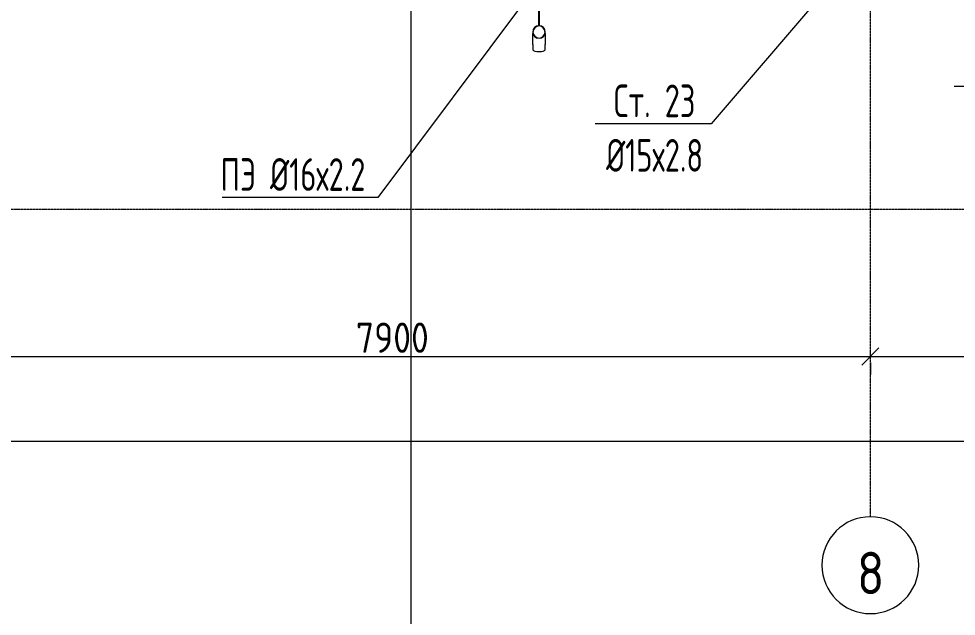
# Model space of a CAD drawing. Header units: millimetres. Extents: x -3929 to 624051, y 52832 to 514950.
# Drawn here: x 202462 to 210208, y 406853 to 411788 of the extents above; entities that cross this region are included whole.
import ezdxf
from ezdxf import colors
from ezdxf.entities.mleader import LeaderData, LeaderLine
from ezdxf.math import Vec2, Vec3

# ---------------------------------------------------------------- set-up
doc = ezdxf.new("R2010")
doc.units = ezdxf.units.MM
doc.linetypes.add('ADSK_Линия сетки', pattern=[25, 20, -2.5, 0, -2.5])
for name, color, linetype, lineweight in [('Обобщенные модели', 7, 'Continuous', 18), ('ОВ-ТЕКСТ', 7, 'Continuous', 25), ('Оси', 253, 'Continuous', 9), ('Размеры', 7, 'Continuous', 9)]:
    doc.layers.add(name, color=color, linetype=linetype, lineweight=lineweight)
doc.layers.add('стояки', color=7, linetype='Continuous')
doc.styles.add('GOST Common', font='GOST_Common.ttf', dxfattribs={"width": 0.9, "height": 350})
doc.styles.add('GOST Common_1', font='GOST_Common.ttf', dxfattribs={"width": 0.9, "height": 250})
doc.styles.add('СТИЛЬ', font='simplex.shx', dxfattribs={"width": 0.65})

# ---------------------------------------------------------------- blocks, each defined once
blk = doc.blocks.new('_Oblique')
at = {"color": 0, "linetype": 'ByBlock', "lineweight": -2}
blk.add_line((-0.5, -0.5), (0.5, 0.5), dxfattribs=at)
blk = doc.blocks.new('4 этаж')
at = {"layer": 'Обобщенные модели', "color": 253, "lineweight": 0}
for p, q in [((397495, 1653.2), (397495, 1514.1)), ((397505, 1514.1), (397505, 1653.2)), ((397450, 1447.9), (397450, 1450.2)), ((397450, 1445.1), (397450, 1447.9)), ((397450, 1442.1), (397450, 1445.1)), ((397450, 1439), (397450, 1442.1)), ((397450, 1435.6), (397450, 1439)), ((397450, 1432), (397450, 1435.6)), ((397450, 1428.3), (397450, 1432)), ((397450, 1424.3), (397450, 1428.3)), ((397450, 1420.2), (397450, 1424.3)), ((397450, 1415.9), (397450, 1420.2)), ((397450, 1411.5), (397450, 1415.9)), ((397450, 1406.9), (397450, 1411.5)), ((397450, 1402.1), (397450, 1406.9)), ((397450, 1397.2), (397450, 1402.1)), ((397450, 1392.2), (397450, 1397.2)), ((397550, 1450.2), (397550, 1448.9)), ((397550, 1448.9), (397550, 1446.3)), ((397550, 1446.3), (397550, 1443.4)), ((397550, 1443.4), (397550, 1440.3)), ((397550, 1440.3), (397550, 1437)), ((397550, 1437), (397550, 1433.5)), ((397550, 1433.5), (397550, 1429.9)), ((397550, 1429.9), (397550, 1426)), ((397550, 1426), (397550, 1422)), ((397550, 1422), (397550, 1417.7)), ((397550, 1417.7), (397550, 1413.4)), ((397550, 1413.4), (397550, 1408.8)), ((397550, 1408.8), (397550, 1404.1)), ((397550, 1404.1), (397550, 1399.3)), ((397550, 1399.3), (397550, 1394.3)), ((397450, 1387), (397450, 1392.2)), ((397450, 1381.7), (397450, 1387)), ((397450, 1376.3), (397450, 1381.7)), ((397450, 1370.8), (397450, 1376.3)), ((397450, 1365.3), (397450, 1370.8)), ((397450, 1359.6), (397450, 1365.3)), ((397450, 1359.6), (397450, 1317.1)), ((397550, 1394.3), (397550, 1389.2)), ((397550, 1389.2), (397550, 1383.9)), ((397550, 1383.9), (397550, 1378.6)), ((397550, 1378.6), (397550, 1373.1)), ((397550, 1373.1), (397550, 1367.6)), ((397550, 1367.6), (397550, 1362)), ((397550, 1362), (397550, 1359.6)), ((397550, 1317.1), (397550, 1359.6))]:
    blk.add_line(p, q, dxfattribs=at)
for radius, start, end in [(52, 90, 270), (50, 90, 270), (52, 270, 90), (50, 270, 90)]:
    blk.add_arc((397500, 1463.2), radius, start, end, dxfattribs=at)
for start_param, end_param in [(3.141593, 4.712389), (4.712389, 6.283185)]:
    blk.add_ellipse((397500, 1317.1), major_axis=(50, 0), ratio=0.309017, start_param=start_param, end_param=end_param, dxfattribs=at)
at = {"layer": 'Оси', "color": 253, "linetype": 'ADSK_Линия сетки', "lineweight": 0}
for p, q in [((400238.1, -2540.7), (400238.1, 24580.2)), ((351673.8, 0), (417793.4, 0))]:
    blk.add_line(p, q, dxfattribs=at)
at = {"layer": 'Оси', "color": 253, "lineweight": 0}
for start, end in [(0, 180), (180, 0)]:
    blk.add_arc((400238.1, -2940.7), 400, start, end, dxfattribs=at)
at = {"layer": 'Размеры', "color": 253, "lineweight": 0}
for p, q in [((392188.1, -1216.6), (400388.1, -1216.6)), ((400088.1, -1216.6), (403788.1, -1216.6)), ((400238.1, -1266.6), (400238.1, -1366.6)), ((400238.1, -1266.6), (400238.1, -1366.6)), ((355138.1, -1916.6), (417288.1, -1916.6))]:
    blk.add_line(p, q, dxfattribs=at)
at = {"layer": 'Размеры', "color": 253, "lineweight": 0, "xscale": 141.4, "yscale": 141.4, "zscale": 141.4}
blk.add_blockref('_Oblique', (400238.1, -1216.6), dxfattribs=at)
at = {"layer": 'Размеры', "color": 253, "lineweight": 0, "xscale": 141.4, "yscale": 141.4, "zscale": 141.4, "rotation": 180}
blk.add_blockref('_Oblique', (400238.1, -1216.6), dxfattribs=at)
at = {"layer": 'Оси', "color": 253, "lineweight": 0, "style": 'GOST Common', "width": 0.9}
blk.add_text('8', height=350, dxfattribs=at).set_placement((400127, -3180.3))
at = {"layer": 'Размеры', "color": 253, "lineweight": 0, "insert": (396288.1, -1061.6), "char_height": 250, "width": 756.843, "attachment_point": 5, "style": 'GOST Common_1'}
blk.add_mtext('\\A1;7900', dxfattribs=at)

msp = doc.modelspace()

# ---------------------------------------------------------------- linework, layer by layer
at = {"layer": 'стояки', "color": 7, "lineweight": 15}
msp.add_lwpolyline([(205702.895, 412450.005), (205702.895, 406044.376)], dxfattribs=at)

# ---------------------------------------------------------------- block references
at = {"layer": 'стояки', "color": 5, "lineweight": 40}
msp.add_blockref('4 этаж', (-190738.98, 410215.433), dxfattribs=at)

# ---------------------------------------------------------------- leaders
at = {"layer": 'ОВ-ТЕКСТ', "color": 7}
ml = msp.add_multileader_mtext('Standard', dxfattribs=at)
ml.set_content('\\A1;ПЭ %%C16х2.2', color=7, style='СТИЛЬ')
ml.set_leader_properties(color=7, lineweight=18)
ml.build(insert=Vec2(0, 0))
ml.multileader.update_dxf_attribs({"text_left_attachment_type": 6, "text_right_attachment_type": 6, "dogleg_length": 0.36, "arrow_head_size": 0.126})
ctx = ml.context
ctx.base_point, ctx.char_height, ctx.arrow_head_size, ctx.landing_gap_size, ctx.plane_origin = Vec3(204025.679, 410312.893), 270, 0.126, 0.063, Vec3(207686.471, 412862.985)
ctx.left_attachment, ctx.right_attachment, ctx.text_align_type = 6, 6, 1
notes = []
notes.append((ctx, [(1, (1, 1, 0), (205430.057, 410312.893), (-1, 0), 0.252, [(1, [(207615.303, 412991.767), (207348.953, 412879.382)], 0, [])])]))
ctx.mtext.insert, ctx.mtext.width, ctx.mtext.alignment, ctx.mtext.flow_direction = Vec3(204727.742, 410636.893), 1912.62067, 2, 5
ml = msp.add_multileader_mtext('Standard', dxfattribs=at)
ml.set_content('\\A1;Ст. 23^J%%C15х2.8 ', color=7, style='СТИЛЬ')
ml.set_leader_properties(color=7, lineweight=18)
ml.build(insert=Vec2(0, 0))
ml.multileader.update_dxf_attribs({"text_left_attachment_type": 6, "text_right_attachment_type": 6, "dogleg_length": 0.36, "arrow_head_size": 0.126})
ctx = ml.context
ctx.base_point, ctx.char_height, ctx.arrow_head_size, ctx.landing_gap_size, ctx.plane_origin = Vec3(207248, 410921.144), 270, 0.126, 0.063, Vec3(214437.18, 406982.279)
ctx.left_attachment, ctx.right_attachment, ctx.text_align_type = 6, 6, 1
notes.append((ctx, [(1, (1, 1, 0), (208184.378, 410921.144), (-1, 0), 0.252, [(0, [(209580.467, 412728.665), (209730.467, 412728.665)], 0, [])])]))
ctx.mtext.insert, ctx.mtext.width, ctx.mtext.alignment, ctx.mtext.flow_direction = Vec3(207716.063, 411245.144), 1404.14984, 2, 5
ml = msp.add_multileader_mtext('Standard', dxfattribs=at)
ml.set_content('\\A1;Ст. 22^J%%C15х2.8 ', color=7, style='СТИЛЬ')
ml.set_leader_properties(color=7, lineweight=18)
ml.build(insert=Vec2(0, 0))
ml.multileader.update_dxf_attribs({"text_left_attachment_type": 6, "text_right_attachment_type": 6, "dogleg_length": 0.36, "arrow_head_size": 0.126})
ctx = ml.context
ctx.base_point, ctx.char_height, ctx.arrow_head_size, ctx.landing_gap_size, ctx.plane_origin = Vec3(210212.341, 411228.232), 270, 0.126, 0.063, Vec3(217988.702, 406530.158)
ctx.left_attachment, ctx.right_attachment, ctx.text_align_type = 6, 6, 1
notes.append((ctx, [(1, (1, 1, 0), (211148.719, 411228.232), (-1, 0), 0.252, [(0, [(213131.989, 412276.544), (213131.989, 412126.544)], 0, [])])]))
ctx.mtext.insert, ctx.mtext.width, ctx.mtext.alignment, ctx.mtext.flow_direction = Vec3(210680.404, 411552.232), 1404.14984, 2, 5
for ctx, leaders in notes:
    for number, flags, end, landing, length, lines in leaders:
        leader = LeaderData()
        leader.index, (leader.has_last_leader_line, leader.has_dogleg_vector, leader.attachment_direction) = number, flags
        leader.last_leader_point, leader.dogleg_vector, leader.dogleg_length = Vec3(end), Vec3(landing), length
        for number, points, colour, breaks in lines:
            line = LeaderLine()
            line.index, line.vertices, line.color, line.breaks = number, Vec3.list(points), colors.encode_raw_color(colour), breaks
            leader.lines.append(line)
        ctx.leaders.append(leader)

doc.saveas('drawing.dxf')
